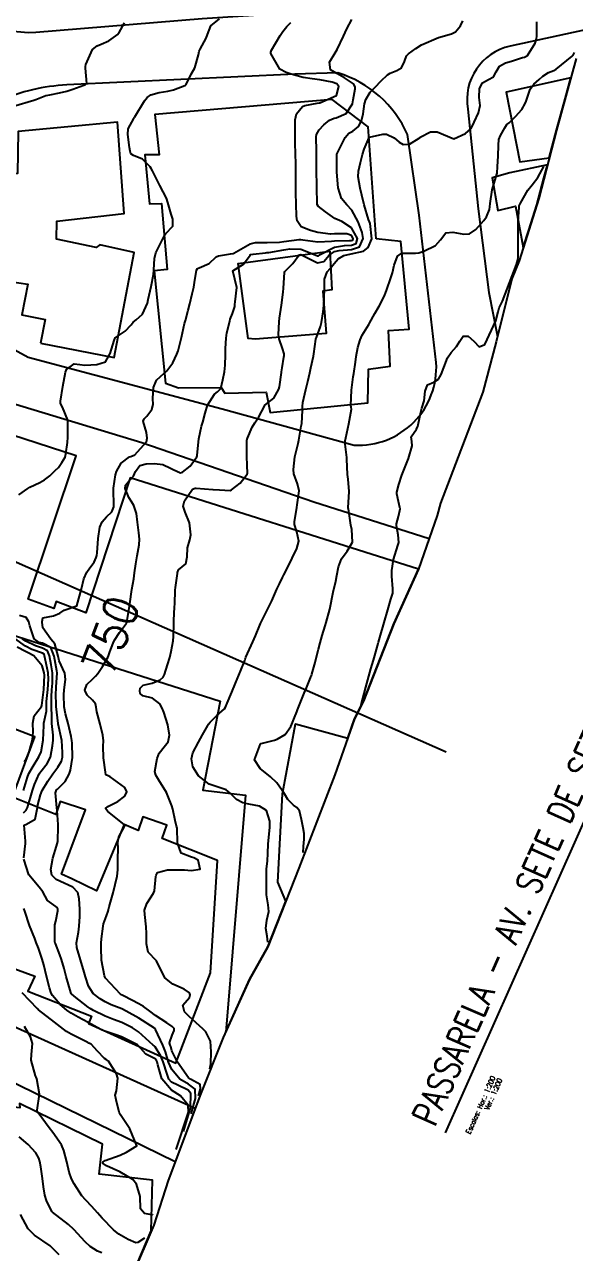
# Model space of a CAD drawing. Header units: metres. Extents: x 318500 to 325275, y 7408834 to 7428799.
# Drawn here: x 323547.8 to 323613.1, y 7418946.5 to 7419092.2 of the extents above; entities that cross this region are included whole.
import ezdxf
from ezdxf.enums import TextEntityAlignment as Align

# ---------------------------------------------------------------- set-up
doc = ezdxf.new("R2010")
doc.units = ezdxf.units.M
doc.header["$MEASUREMENT"] = 0
doc.linetypes.add('CONTINUO', pattern=[0])
for name, color, linetype in [('Area', 45, 'Continuous'), ('Cotas', 45, 'Continuous'), ('Curvas de Nivel 1m', 11, 'Continuous'), ('Curvas de Nivel 5m', 15, 'Continuous'), ('Edificações', 30, 'Continuous'), ('TEXTO', 45, 'Continuous'), ('Vias Primárias', 230, 'Continuous')]:
    doc.layers.add(name, color=color, linetype=linetype)
doc.styles.add('ROMANS', font='romans', dxfattribs={"height": 0.2})
doc.styles.add('Style-STANDARD', font='STANDARD.shx')

msp = doc.modelspace()

# ---------------------------------------------------------------- linework, layer by layer
at = {"layer": 'Area'}
msp.add_lwpolyline([(323613.27, 7419088.15), (323610.93, 7419079.64), (323608.82, 7419071.54), (323606.51, 7419064.16), (323605.62, 7419062.01), (323603.78, 7419054.54), (323602.19, 7419048.57), (323597.17, 7419035.37), (323596.79, 7419033.94), (323594.58, 7419027.55), (323591.65, 7419021.06), (323588.06, 7419011.9), (323586.99, 7419009.78), (323584.66, 7419003.14), (323580.38, 7418992.08), (323576.68, 7418982.74), (323574.5, 7418978.86), (323571.41, 7418971.98), (323568.76, 7418965.34), (323564.87, 7418954.99), (323563.16, 7418949.7), (323560.63, 7418943.8)], dxfattribs=at)
at = {"layer": 'Curvas de Nivel 1m', "flags": 128}
for points, elevation in [([(323547.14, 7419036.37), (323548.21, 7419037.14), (323548.48, 7419037.3), (323549.64, 7419037.85), (323550.22, 7419038.16), (323550.84, 7419038.65), (323551.48, 7419039.25), (323551.85, 7419039.64), (323552.25, 7419040.21), (323552.64, 7419040.86), (323552.75, 7419041.24), (323552.93, 7419042.59), (323552.96, 7419043.23), (323552.97, 7419044.57), (323552.97, 7419045.23), (323552.34, 7419046.79), (323552.16, 7419047.06), (323552.09, 7419047.24), (323552.09, 7419047.5), (323552.37, 7419049.24), (323552.69, 7419050.94), (323552.81, 7419051.24), (323553.72, 7419051.92), (323554.41, 7419051.85), (323554.98, 7419051.78), (323556.41, 7419051.83), (323557.42, 7419052.17), (323558.01, 7419053.17), (323558.45, 7419054.68), (323558.59, 7419055.02), (323558.81, 7419055.16), (323559.79, 7419055.81), (323560.47, 7419056.55), (323560.73, 7419056.88), (323561.08, 7419057.13), (323561.81, 7419057.81), (323562.41, 7419059.11), (323562.51, 7419059.54), (323562.85, 7419061.11), (323563.12, 7419062.53), (323563.19, 7419063.1), (323563.26, 7419064.42), (323563.42, 7419065.1), (323564.18, 7419066.67), (323564.39, 7419067.09), (323564.46, 7419067.24), (323564.61, 7419067.41), (323565.44, 7419068.26), (323565.44, 7419069.08), (323565.24, 7419069.68), (323564.85, 7419071.09), (323564.67, 7419071.59), (323563.89, 7419073.1), (323563, 7419074.82), (323562.85, 7419075.11), (323562.72, 7419075.32), (323561.81, 7419076.2), (323560.74, 7419076.65), (323560.44, 7419076.85), (323560.35, 7419077.15), (323560.28, 7419077.61), (323560.08, 7419079.15), (323560.11, 7419079.82), (323560.8, 7419081.03), (323560.84, 7419081.1), (323560.86, 7419081.14), (323560.91, 7419081.25), (323562.08, 7419083.12), (323562.4, 7419083.54), (323562.83, 7419083.83), (323563.8, 7419084.14), (323564.84, 7419084.3), (323565.49, 7419084.43), (323566.85, 7419084.95), (323566.92, 7419084.99), (323566.99, 7419085.06), (323567.61, 7419086.31), (323568.02, 7419087.04), (323568.46, 7419088.6), (323568.56, 7419089.04), (323568.67, 7419089.27), (323568.91, 7419089.71), (323569.37, 7419090.58), (323569.53, 7419091.02), (323569.94, 7419092.03), (323570.96, 7419092.88)], 748), ([(323546.81, 7419082.59), (323548.66, 7419083.14), (323548.82, 7419083.18), (323549.16, 7419083.29), (323550.35, 7419083.75), (323550.83, 7419083.86), (323552, 7419084.09), (323552.84, 7419084.3), (323553.56, 7419084.52), (323554.85, 7419084.98), (323555.02, 7419085.05), (323555.21, 7419085.21), (323555.08, 7419087.02), (323555.06, 7419087.22), (323555.09, 7419087.43), (323555.89, 7419089.21), (323556.43, 7419089.68), (323556.91, 7419089.88), (323557.83, 7419090.27), (323558.93, 7419091.05), (323558.98, 7419091.11), (323559.03, 7419091.17), (323559.7, 7419092.4)], 747), ([(323567.59, 7418962.92), (323568.1, 7418964.72), (323568.07, 7418965.83), (323567.27, 7418966.43), (323566.26, 7418967.04), (323565.3, 7418968.16), (323564.93, 7418969.06), (323564.55, 7418970.29), (323564.23, 7418971.07), (323563.36, 7418972.93), (323563.24, 7418973.08), (323561.38, 7418974.27), (323559.89, 7418975.12), (323559.39, 7418975.36), (323558.12, 7418975.87), (323557.4, 7418976.21), (323556.8, 7418976.56), (323555.98, 7418977.18), (323555.42, 7418978.08), (323555.08, 7418979.19), (323554.92, 7418979.72), (323554.48, 7418981.2), (323554.05, 7418982.64), (323554.01, 7418983.2), (323554.24, 7418984.47), (323554.33, 7418985.2), (323554.4, 7418986.34), (323554.4, 7418987.2), (323554.33, 7418988.44), (323554.14, 7418989.2), (323553.58, 7418989.82), (323552.53, 7418990.28), (323551.59, 7418990.72), (323551.09, 7418991.25), (323550.96, 7418991.9), (323551.19, 7418993.25), (323551.64, 7418994.69), (323551.78, 7418995.24), (323551.84, 7418997.07), (323551.83, 7418997.24), (323551.71, 7418998.92), (323551.68, 7418999.24), (323551.52, 7419001.03), (323551.57, 7419001.24), (323551.63, 7419001.35), (323551.73, 7419001.46), (323552.64, 7419002.34), (323553.13, 7419003.23), (323553.3, 7419003.69), (323553.53, 7419005.22), (323553.47, 7419006.89), (323553.43, 7419007.22), (323553.36, 7419007.68), (323553.01, 7419009.23), (323552.69, 7419010.4), (323552.53, 7419011.23), (323552.49, 7419012.63), (323552.52, 7419013.23), (323552.69, 7419014.45), (323552.6, 7419015.23), (323551.94, 7419016.66), (323551.83, 7419017.24), (323551.41, 7419018.7), (323550.95, 7419019.26), (323549.99, 7419020.6), (323549.93, 7419021.27), (323549.93, 7419021.34), (323550.01, 7419021.77), (323551.27, 7419022), (323552.02, 7419022.32), (323552.55, 7419022.7), (323554.03, 7419023.22), (323554.61, 7419025.21), (323554.88, 7419026.39), (323555.21, 7419027.2), (323555.58, 7419027.7), (323556.1, 7419028.39), (323556.35, 7419028.94), (323556.41, 7419029.19), (323556.44, 7419029.51), (323556.56, 7419031.18), (323556.78, 7419032.55), (323557.05, 7419033.18), (323557.56, 7419033.78), (323558.18, 7419034.37), (323558.41, 7419034.94), (323558.43, 7419035.16), (323558.4, 7419036.97), (323558.4, 7419037.16), (323558.62, 7419038.77), (323558.73, 7419039.16), (323559.28, 7419040.12), (323560.27, 7419040.87), (323560.46, 7419040.94), (323560.92, 7419041.13), (323562.29, 7419042.66), (323562.39, 7419043.11), (323562.3, 7419043.77), (323561.9, 7419045.12), (323562.03, 7419045.41), (323562.33, 7419045.71), (323562.92, 7419046.52), (323563.08, 7419047.1), (323563.06, 7419047.8), (323563.13, 7419049.1), (323563.5, 7419049.97), (323564.4, 7419050.81), (323564.56, 7419050.92), (323564.73, 7419051.08), (323565.43, 7419052.05), (323565.91, 7419053.07), (323566.04, 7419053.46), (323566.45, 7419055.06), (323566.82, 7419056.71), (323566.91, 7419057.05), (323567.24, 7419058.31), (323567.43, 7419059.05), (323567.73, 7419060.25), (323567.92, 7419061.04), (323568.01, 7419061.56), (323568.24, 7419063.03), (323568.36, 7419063.23), (323568.56, 7419063.32), (323569.74, 7419063.85), (323570.58, 7419064.62), (323570.84, 7419064.76), (323572.28, 7419064.98), (323572.59, 7419065.02), (323572.67, 7419065.05), (323574.6, 7419066.15), (323575.23, 7419066.32), (323576.6, 7419066.34), (323578.07, 7419066.37), (323578.61, 7419066.43), (323580.43, 7419066.7), (323580.61, 7419066.68), (323580.85, 7419066.63), (323582.61, 7419066.42), (323584.26, 7419066.47), (323584.61, 7419066.51), (323586.37, 7419066.56), (323586.61, 7419066.57), (323586.77, 7419066.62), (323586.83, 7419066.79), (323586.62, 7419067.15), (323586.05, 7419067.37), (323584.62, 7419067.34), (323584.11, 7419067.33), (323582.62, 7419067.52), (323581.74, 7419067.74), (323580.63, 7419068.17), (323580.18, 7419068.88), (323580.09, 7419069.44), (323580.06, 7419070.88), (323580.03, 7419072.23), (323580.03, 7419072.88), (323580.03, 7419073.55), (323580.01, 7419074.88), (323580, 7419075.61), (323579.98, 7419076.88), (323579.95, 7419078.07), (323579.94, 7419078.88), (323579.93, 7419079.73), (323579.92, 7419080.88), (323580.08, 7419081.61), (323580.82, 7419082.47), (323581.1, 7419082.59), (323582.54, 7419082.85), (323582.79, 7419082.89), (323582.83, 7419082.9), (323582.88, 7419082.9), (323584.84, 7419083.76), (323585.13, 7419084.82), (323584.86, 7419085.17), (323584.33, 7419085.35), (323582.86, 7419085.61), (323581.97, 7419085.75), (323580.87, 7419085.92), (323579.45, 7419086.31), (323578.87, 7419086.5), (323578.12, 7419086.91), (323577.06, 7419088.77), (323577.04, 7419088.93), (323577.12, 7419089.13), (323578.16, 7419090.91), (323578.47, 7419091.37), (323578.95, 7419091.97), (323579.41, 7419092.43)], 749), ([(323569.81, 7418968.27), (323569.93, 7418968.86), (323569.98, 7418970.29), (323569.9, 7418971.55), (323569.35, 7418972.66), (323569, 7418973.01), (323567.38, 7418974.46), (323566.8, 7418975.04), (323566.62, 7418975.81), (323567.41, 7418976.72), (323567.48, 7418977.03), (323567.41, 7418977.28), (323566.75, 7418977.7), (323565.43, 7418978.32), (323564.49, 7418979.06), (323563.47, 7418981.08), (323562.51, 7418982.12), (323562.29, 7418983.1), (323562.31, 7418984.3), (323562.27, 7418985.1), (323562.09, 7418986.56), (323562.05, 7418987.1), (323562.33, 7418987.87), (323563.14, 7418989.09), (323563.26, 7418989.4), (323563.4, 7418991.08), (323563.43, 7418991.26), (323563.61, 7418991.56), (323564.79, 7418991.89), (323565.61, 7418991.89), (323566.79, 7418991.87), (323567.61, 7418991.79), (323568.66, 7418991.96), (323568.44, 7418993.02), (323567.91, 7418993.31), (323567.63, 7418993.38), (323566.43, 7418993.84), (323565.97, 7418995.06), (323565.92, 7418996.81), (323565.87, 7418997.06), (323565.69, 7418997.73), (323565.41, 7418999.06), (323565.31, 7418999.47), (323564.66, 7419001.07), (323563.75, 7419002.52), (323563.4, 7419003.09), (323563.3, 7419003.55), (323563.56, 7419005.08), (323563.8, 7419005.72), (323564.39, 7419006.48), (323564.86, 7419007.07), (323565.03, 7419007.86), (323564.82, 7419009.07), (323564.35, 7419010.59), (323564.15, 7419011.08), (323563.87, 7419011.58), (323563.02, 7419012.23), (323561.88, 7419012.53), (323561.56, 7419012.79), (323561.5, 7419013.12), (323561.57, 7419013.44), (323561.9, 7419013.78), (323562.97, 7419014.03), (323563.91, 7419014.42), (323564.26, 7419014.73), (323564.44, 7419015.07), (323564.78, 7419016.22), (323565.06, 7419017.07), (323565.24, 7419017.78), (323565.45, 7419019.07), (323565.49, 7419019.56), (323565.53, 7419021.06), (323565.55, 7419021.52), (323565.63, 7419023.06), (323565.65, 7419023.45), (323565.71, 7419025.06), (323565.74, 7419025.38), (323565.98, 7419027.06), (323565.99, 7419027.15), (323566.09, 7419027.47), (323566.95, 7419028.19), (323567.11, 7419029.04), (323567.15, 7419030.07), (323567.43, 7419031.04), (323567.56, 7419031.62), (323567.41, 7419033.04), (323566.89, 7419034.34), (323566.67, 7419035.05), (323566.81, 7419035.67), (323567.75, 7419037.04), (323568.07, 7419037.17), (323568.21, 7419037.18), (323570.18, 7419037.03), (323570.21, 7419037.03), (323570.95, 7419036.99), (323572.21, 7419036.91), (323572.38, 7419036.98), (323573.4, 7419037.78), (323574.24, 7419038.82), (323574.28, 7419038.91), (323574.29, 7419038.95), (323574.25, 7419039.87), (323574.22, 7419040.95), (323574.22, 7419042.88), (323574.23, 7419042.95), (323574.25, 7419043), (323574.29, 7419043.12), (323574.85, 7419044.41), (323575.14, 7419044.94), (323575.63, 7419045.63), (323576.28, 7419046.92), (323576.35, 7419047.01), (323577.42, 7419047.85), (323578.01, 7419048.9), (323578.08, 7419049.2), (323578.31, 7419050.9), (323578.32, 7419050.98), (323578.41, 7419051.46), (323578.61, 7419052.72), (323578.63, 7419052.9), (323578.63, 7419053.1), (323578.44, 7419053.76), (323578.02, 7419054.9), (323577.97, 7419055.39), (323578.03, 7419056.91), (323578.06, 7419057.33), (323578.3, 7419058.9), (323578.53, 7419060.44), (323578.57, 7419060.9), (323578.67, 7419062.78), (323578.73, 7419062.9), (323579.64, 7419063.82), (323580.42, 7419064.87), (323580.59, 7419064.9), (323580.69, 7419064.87), (323582.58, 7419063.93), (323583.34, 7419064.08), (323583.97, 7419064.83), (323584.59, 7419065.25), (323585.15, 7419065.37), (323586.6, 7419065.49), (323587.56, 7419065.82), (323588, 7419066.78), (323587.89, 7419067.51), (323587.42, 7419068.78), (323586.66, 7419070.15), (323586.05, 7419070.8), (323585.42, 7419071.55), (323585.04, 7419072.81), (323584.88, 7419074.66), (323584.87, 7419074.82), (323584.87, 7419076.7), (323584.89, 7419076.82), (323584.98, 7419077.05), (323585.85, 7419078.8), (323586.29, 7419079.28), (323586.78, 7419079.55), (323587.46, 7419080.11), (323587.82, 7419080.78), (323588.01, 7419081.58), (323588.17, 7419082.78), (323588.31, 7419083.31), (323588.84, 7419084.17), (323589.44, 7419084.76), (323590.12, 7419085.5), (323590.87, 7419086.24), (323591.19, 7419086.42), (323592.01, 7419086.72), (323592.54, 7419087.07), (323592.9, 7419087.81), (323593.15, 7419088.47), (323593.36, 7419088.71), (323594.26, 7419089.35), (323594.92, 7419089.79), (323596.93, 7419090.66), (323598.47, 7419091.1), (323598.94, 7419091.34), (323599.54, 7419092.04), (323599.82, 7419092.62)], 751), ([(323576.7, 7418983.31), (323576.6, 7418984.01), (323576.44, 7418984.91), (323576.56, 7418985.89), (323576.8, 7418986.91), (323576.75, 7418987.72), (323576.55, 7418988.91), (323576.54, 7418989.96), (323576.53, 7418990.91), (323576.55, 7418991.98), (323576.65, 7418992.91), (323576.7, 7418993.85), (323576.74, 7418994.91), (323576.82, 7418995.75), (323576.93, 7418996.91), (323576.95, 7418997.65), (323576.54, 7418998.91), (323575.72, 7418999.45), (323574.44, 7418999.67), (323573.72, 7418999.83), (323572.99, 7419000.22), (323572.22, 7419000.97), (323571.74, 7419001.35), (323571.14, 7419001.58), (323569.75, 7419002.03), (323568.47, 7419003.02), (323567.78, 7419004.09), (323567.65, 7419005.03), (323567.8, 7419005.77), (323568.45, 7419007.02), (323568.94, 7419007.9), (323569.56, 7419009), (323569.67, 7419009.18), (323569.85, 7419009.4), (323570.66, 7419010.19), (323571.54, 7419010.98), (323571.69, 7419011.17), (323571.88, 7419011.65), (323572.41, 7419012.97), (323572.84, 7419014.03), (323573.24, 7419014.96), (323573.45, 7419015.44), (323573.95, 7419016.72), (323574.01, 7419016.89), (323574.04, 7419016.95), (323574.1, 7419017.1), (323574.93, 7419018.94), (323575.25, 7419019.66), (323575.73, 7419020.92), (323575.81, 7419021.12), (323576.01, 7419021.52), (323576.5, 7419022.44), (323576.73, 7419022.91), (323577.16, 7419023.79), (323577.64, 7419024.9), (323577.77, 7419025.19), (323578.06, 7419025.82), (323578.42, 7419026.55), (323578.59, 7419026.89), (323579.11, 7419027.87), (323579.6, 7419028.88), (323580.12, 7419030.01), (323580.36, 7419030.87), (323580.15, 7419031.98), (323579.86, 7419032.87), (323579.85, 7419033.19), (323580.12, 7419034.87), (323580.19, 7419035.18), (323580.4, 7419036.87), (323580.22, 7419037.67), (323579.78, 7419038.88), (323579.72, 7419039.4), (323579.91, 7419040.88), (323580.29, 7419042.48), (323580.38, 7419042.87), (323580.66, 7419044.52), (323580.71, 7419044.86), (323580.8, 7419046.4), (323580.79, 7419046.86), (323580.84, 7419047.35), (323581.2, 7419048.86), (323581.42, 7419049.81), (323581.66, 7419050.85), (323581.8, 7419051.46), (323582.11, 7419052.85), (323582.16, 7419053.12), (323582.37, 7419054.85), (323582.39, 7419054.91), (323582.45, 7419055.06), (323582.95, 7419056.37), (323583.06, 7419056.84), (323583.25, 7419058.09), (323583.34, 7419058.84), (323583.39, 7419059.71), (323583.41, 7419060.84), (323583.4, 7419061.98), (323583.74, 7419062.83), (323584.12, 7419063.28), (323584.58, 7419063.83), (323585.02, 7419064.37), (323585.7, 7419064.8), (323586.59, 7419064.96), (323588.06, 7419065.31), (323588.6, 7419065.74), (323589.02, 7419066.76), (323588.82, 7419068.59), (323588.76, 7419068.77), (323588.64, 7419069.06), (323588.11, 7419070.78), (323587.85, 7419071.95), (323587.65, 7419072.78), (323587.39, 7419074.1), (323587.43, 7419074.78), (323587.7, 7419075.82), (323587.92, 7419076.78), (323588.11, 7419077.42), (323588.73, 7419078.77), (323588.74, 7419078.8), (323588.77, 7419078.83), (323590.34, 7419079.18), (323590.78, 7419079.18), (323591.67, 7419078.73), (323592.29, 7419078.24), (323592.76, 7419077.94), (323593.48, 7419077.99), (323594.63, 7419078.69), (323594.71, 7419078.76), (323594.77, 7419078.82), (323596, 7419079.46), (323596.78, 7419079.44), (323598.77, 7419078.63), (323600.14, 7419079.26), (323600.79, 7419079.8), (323601.07, 7419080.34), (323601.18, 7419080.6), (323601.7, 7419081.71), (323601.9, 7419082.59), (323601.78, 7419083.54), (323601.82, 7419084.6), (323602.16, 7419085.29), (323602.87, 7419085.67), (323603.45, 7419086), (323603.78, 7419086.57), (323604.18, 7419087.27), (323604.9, 7419087.66), (323605.58, 7419087.86), (323606.91, 7419088.26), (323607.12, 7419088.32), (323607.48, 7419088.52), (323608.39, 7419089.97), (323608.58, 7419090.51), (323608.61, 7419090.83), (323608.62, 7419092.51)], 752), ([(323580.88, 7418993.95), (323580.92, 7418994.65), (323581, 7418995.52), (323581, 7418996.18), (323580.88, 7418996.85), (323580.69, 7418997.86), (323580.44, 7418998.86), (323580.12, 7418999.27), (323579.72, 7418999.53), (323579.06, 7419000.22), (323578.67, 7419000.89), (323577.75, 7419002.2), (323577, 7419002.91), (323575.77, 7419003.89), (323575.13, 7419004.93), (323575.81, 7419006.82), (323575.87, 7419006.86), (323576.06, 7419006.92), (323577.47, 7419007.25), (323577.82, 7419007.37), (323578.76, 7419007.95), (323579.42, 7419008.88), (323579.54, 7419009.18), (323579.86, 7419009.97), (323580.12, 7419010.61), (323580.22, 7419010.86), (323580.45, 7419011.44), (323581.02, 7419012.85), (323581.27, 7419013.47), (323581.83, 7419014.84), (323581.86, 7419014.9), (323581.92, 7419015.1), (323582.3, 7419016.48), (323582.39, 7419016.84), (323582.72, 7419018.08), (323582.92, 7419018.83), (323583.14, 7419019.67), (323583.48, 7419020.83), (323583.6, 7419021.23), (323584.03, 7419022.82), (323584.46, 7419024.81), (323584.75, 7419026.13), (323584.89, 7419026.81), (323585.08, 7419027.82), (323585.45, 7419028.8), (323586.12, 7419029.7), (323586.72, 7419030.78), (323586.65, 7419032.28), (323586.54, 7419032.78), (323586.25, 7419034.73), (323586.24, 7419034.79), (323586.24, 7419034.84), (323586.36, 7419036.79), (323586.23, 7419038.23), (323586.15, 7419038.79), (323586.07, 7419040.6), (323586.06, 7419040.79), (323585.86, 7419042.38), (323585.87, 7419042.8), (323585.94, 7419043.15), (323586.32, 7419044.79), (323586.6, 7419046.53), (323586.57, 7419046.79), (323586.54, 7419046.98), (323586.61, 7419048.79), (323586.81, 7419050.37), (323586.89, 7419050.79), (323587.09, 7419052.11), (323587.16, 7419052.78), (323587.35, 7419053.88), (323587.63, 7419054.78), (323587.9, 7419055.34), (323588.47, 7419056.28), (323588.66, 7419056.59), (323588.75, 7419056.77), (323589.37, 7419057.88), (323589.89, 7419058.75), (323590.52, 7419059.98), (323590.79, 7419060.74), (323591.25, 7419062.03), (323591.49, 7419062.73), (323591.68, 7419063.62), (323592.08, 7419064.72), (323592.59, 7419065.06), (323594.21, 7419065.07), (323594.59, 7419065.09), (323595.2, 7419065.28), (323596.6, 7419065.98), (323597.17, 7419066.65), (323597.8, 7419067.46), (323598.62, 7419067.56), (323599.93, 7419067.3), (323600.62, 7419067.37), (323601.35, 7419067.88), (323602, 7419068.59), (323602.31, 7419068.92), (323602.65, 7419069.39), (323603, 7419070.24), (323603.04, 7419070.57), (323603.07, 7419070.97), (323603.32, 7419072.57), (323603.63, 7419073.65), (323603.88, 7419074.56), (323603.95, 7419075.34), (323604.02, 7419076.56), (323604.07, 7419077.86), (323604.09, 7419078.56), (323604.3, 7419079.03), (323604.79, 7419079.94), (323605.03, 7419080.32), (323605.31, 7419080.54), (323606.09, 7419081.26), (323606.82, 7419082.11), (323606.98, 7419082.37), (323607.07, 7419082.53), (323607.28, 7419082.97), (323607.82, 7419084.52), (323608.25, 7419085.12), (323608.87, 7419085.65), (323609.31, 7419086.06), (323609.99, 7419086.48), (323610.61, 7419086.75), (323610.89, 7419086.91), (323612.78, 7419088.45), (323612.86, 7419088.5), (323612.91, 7419088.56), (323613.06, 7419088.88)], 753), ([(323587.76, 7419011.47), (323588.31, 7419013.57), (323588.91, 7419015.73), (323589.21, 7419016.75), (323589.38, 7419017.32), (323589.77, 7419018.74), (323589.81, 7419018.9), (323589.98, 7419019.46), (323590.51, 7419021.24), (323590.94, 7419022.73), (323591.3, 7419023.98), (323591.51, 7419024.72), (323591.54, 7419025.23), (323591.41, 7419026.72), (323591.41, 7419027.4), (323591.61, 7419028.72), (323592.13, 7419030.35), (323592.22, 7419030.71), (323592.14, 7419031.62), (323591.94, 7419032.71), (323591.94, 7419032.93), (323592.18, 7419033.82), (323592.36, 7419034.53), (323592.38, 7419034.71), (323592.37, 7419034.88), (323592.2, 7419035.6), (323591.98, 7419036.48), (323591.98, 7419036.71), (323592.22, 7419037.62), (323592.6, 7419038.7), (323592.84, 7419039.29), (323593.38, 7419040.69), (323593.8, 7419042.2), (323593.78, 7419042.69), (323593.71, 7419043.28), (323594.31, 7419044.19), (323594.49, 7419044.51), (323594.54, 7419044.69), (323594.83, 7419046.2), (323594.97, 7419046.68), (323595.22, 7419047.54), (323595.37, 7419048.68), (323595.63, 7419049.43), (323596.39, 7419049.73), (323596.93, 7419050.11), (323597.26, 7419050.65), (323597.56, 7419051.5), (323598, 7419052.64), (323598.44, 7419053.26), (323599.07, 7419054), (323599.46, 7419054.62), (323599.87, 7419055.2), (323600.46, 7419055.22), (323601.11, 7419054.6), (323601.78, 7419053.93), (323602.45, 7419054.21), (323603.72, 7419057.02), (323604.03, 7419058.08), (323604.15, 7419058.56), (323604.52, 7419059.37), (323606.18, 7419063.73), (323606.33, 7419064.28), (323606.38, 7419064.53), (323606.39, 7419064.73), (323606.4, 7419066.53), (323606.4, 7419066.74), (323606.4, 7419068.53), (323606.4, 7419068.77), (323606.49, 7419070.53), (323606.52, 7419070.68), (323606.67, 7419071), (323607.55, 7419072.52), (323608.04, 7419073.17), (323608.71, 7419074.02), (323609.44, 7419075.33)], 754), ([(323547.77, 7418993.29), (323547.93, 7418995.01), (323547.94, 7418995.29), (323547.8, 7418997.16), (323548.05, 7418997.29), (323549.08, 7418997.89), (323549.37, 7418999.27), (323549.41, 7418999.58), (323549.73, 7419000.77), (323549.93, 7419001.27), (323550.61, 7419002.39), (323551.18, 7419003.25), (323551.42, 7419003.59), (323551.77, 7419004.07), (323552.23, 7419004.78), (323552.35, 7419005.23), (323552.35, 7419005.79), (323552.25, 7419007.24), (323551.84, 7419009.2), (323551.83, 7419009.24), (323551.59, 7419011.24), (323551.56, 7419012.91), (323551.58, 7419013.24), (323551.6, 7419013.54), (323551.69, 7419015.24), (323551.66, 7419015.5), (323551.35, 7419017.25), (323550.97, 7419018.27), (323549.96, 7419018.76), (323549.56, 7419018.87), (323548.96, 7419019.29), (323548.45, 7419020.83), (323548.36, 7419021.29), (323548.01, 7419021.82), (323547.25, 7419022.06)], 748), ([(323547.73, 7419001.29), (323548.19, 7419002.86), (323548.36, 7419003.29), (323548.87, 7419004.19), (323549.54, 7419005.27), (323549.8, 7419005.87), (323550.06, 7419007.27), (323550.11, 7419008.99), (323550.14, 7419009.27), (323550.43, 7419010.7), (323550.44, 7419011.26), (323550.45, 7419011.84), (323550.6, 7419013.26), (323550.68, 7419014.49), (323550.63, 7419015.26), (323550.29, 7419016.92), (323550.22, 7419017.27), (323550.15, 7419017.46), (323549.95, 7419017.58), (323548.71, 7419018.04), (323547.96, 7419018.41), (323546.7, 7419019.31)], 746), ([(323547.7, 7418998.64), (323548.04, 7418998.95), (323548.19, 7418999.29), (323548.55, 7419000.46), (323548.78, 7419001.28), (323549.02, 7419002), (323549.58, 7419003.27), (323549.64, 7419003.39), (323549.76, 7419003.55), (323550.53, 7419004.51), (323550.9, 7419005.25), (323551.17, 7419006.61), (323551.25, 7419007.25), (323551.23, 7419007.84), (323551.08, 7419009.25), (323551.07, 7419010.04), (323551.02, 7419011.25), (323551.02, 7419012.39), (323551.09, 7419013.25), (323551.14, 7419014.01), (323551.14, 7419015.25), (323550.98, 7419016.21), (323550.78, 7419017.26), (323550.56, 7419017.86), (323549.96, 7419018.19), (323549.14, 7419018.46), (323547.97, 7419019), (323547.57, 7419019.3)], 747), ([(323566.71, 7418960.81), (323567.52, 7418963.6), (323567.58, 7418965.35), (323567.26, 7418965.71), (323566, 7418966.31), (323565.27, 7418966.69), (323564.95, 7418967.05), (323564.74, 7418967.61), (323564.27, 7418969.07), (323564, 7418969.75), (323563.33, 7418970.85), (323563.22, 7418970.97), (323563.09, 7418971.08), (323561.35, 7418972.64), (323560.66, 7418973.12), (323559.37, 7418973.76), (323558.39, 7418974.13), (323557.38, 7418974.51), (323556.01, 7418975.18), (323555.61, 7418975.41), (323555.39, 7418975.56), (323553.71, 7418976.9), (323553.41, 7418977.14), (323553.37, 7418977.17), (323553.35, 7418977.21), (323553.31, 7418977.31), (323552.78, 7418979.22), (323552.52, 7418980.16), (323552.21, 7418981.23), (323552.02, 7418981.78), (323551.49, 7418983.13), (323551.46, 7418983.21), (323551.45, 7418983.24), (323551.43, 7418983.31), (323551.41, 7418985.24), (323551.42, 7418985.34), (323551.53, 7418985.79), (323551.77, 7418987.02), (323551.78, 7418987.24), (323551.72, 7418987.41), (323551.55, 7418987.53), (323550.54, 7418988.24), (323549.99, 7418989.26), (323549.58, 7418989.81), (323548.33, 7418991.28), (323547.77, 7418993.15)], 748), ([(323565.83, 7418958.7), (323567.27, 7418963.11), (323567.24, 7418963.94), (323566.34, 7418965.04), (323565.26, 7418965.71), (323564.12, 7418967.07), (323563.65, 7418968.73), (323563.57, 7418969.08), (323563.5, 7418969.26), (323563.31, 7418969.46), (323562.21, 7418969.98), (323561.33, 7418971.02), (323561.24, 7418971.11), (323559.34, 7418972.06), (323558.55, 7418972.35), (323557.35, 7418972.73), (323557.05, 7418972.86), (323556.44, 7418973.17), (323555.37, 7418973.74), (323554.2, 7418974.38), (323553.38, 7418974.85), (323552.85, 7418975.22), (323552.07, 7418975.91), (323551.4, 7418976.68), (323551.15, 7418976.98), (323550.98, 7418977.25), (323550.8, 7418977.87), (323550.45, 7418979.25), (323550.12, 7418980.6), (323549.93, 7418981.26), (323549.82, 7418981.62), (323549.48, 7418982.58), (323549.22, 7418983.27), (323549.04, 7418983.73), (323548.42, 7418985.28), (323547.86, 7418986.97), (323547.76, 7418987.29)], 747), ([(323563.03, 7418950.97), (323563, 7418950.95), (323562.92, 7418950.93), (323562.07, 7418951.09), (323561.6, 7418951.63), (323561.54, 7418953.1), (323561.11, 7418954.58), (323560.67, 7418955.11), (323559.13, 7418956.03), (323557.54, 7418956.76), (323557.15, 7418957.01), (323557.12, 7418957.16), (323557.15, 7418957.24), (323557.38, 7418957.38), (323559.16, 7418958.01), (323559.91, 7418958.37), (323561.17, 7418959.11), (323560.33, 7418961.12), (323559.23, 7418962.8), (323559.05, 7418963.13), (323558.69, 7418964.58), (323558.58, 7418965.14), (323558.74, 7418965.66), (323558.92, 7418967.14), (323558.76, 7418967.67), (323557.78, 7418969.15), (323557.51, 7418969.36), (323557.31, 7418969.49), (323556.5, 7418970.35), (323555.72, 7418971.18), (323555.47, 7418971.32), (323555.33, 7418971.38), (323554.94, 7418971.59), (323553.35, 7418972.38), (323552.82, 7418972.69), (323552.1, 7418973.23), (323551.37, 7418973.8), (323549.5, 7418975.27), (323549.44, 7418975.32), (323549.39, 7418975.38), (323547.55, 7418977.29)], 746), ([(323557, 7418946.41), (323556.47, 7418946.63), (323555.61, 7418947.18), (323555.02, 7418947.74), (323553.68, 7418949.2), (323553.05, 7418949.8), (323551.14, 7418951.24), (323551.1, 7418951.27), (323551.07, 7418951.32), (323550.45, 7418952.62), (323550.26, 7418953.25), (323550.1, 7418954.26), (323549.96, 7418955.26), (323549.76, 7418956.64), (323549.65, 7418957.26), (323549.53, 7418957.64), (323549.16, 7418958.29), (323548.27, 7418959.28), (323547.18, 7418960.2)], 744), ([(323551.94, 7418946.17), (323551.01, 7418947.14), (323550.96, 7418947.19), (323550.88, 7418947.24), (323549.03, 7418948.51), (323548.28, 7418949.28), (323547.36, 7418950.99)], 743)]:
    msp.add_lwpolyline(points, dxfattribs=dict(at, elevation=elevation))
at = {"layer": 'Curvas de Nivel 5m', "flags": 128}
for points, elevation in [([(323568.46, 7418965.04), (323568.71, 7418965.9), (323568.67, 7418966.4), (323567.52, 7418967.03), (323567.28, 7418967.19), (323565.96, 7418969.04), (323565.32, 7418970.38), (323565.17, 7418970.9), (323565.12, 7418971.05), (323565.04, 7418971.35), (323565.35, 7418972.25), (323565.6, 7418972.8), (323565.57, 7418973.05), (323565.36, 7418973.29), (323564.7, 7418973.73), (323563.38, 7418974.58), (323562.71, 7418975.09), (323561.96, 7418975.67), (323561.4, 7418975.97), (323559.66, 7418976.88), (323559.41, 7418977.01), (323559.33, 7418977.05), (323559.2, 7418977.13), (323557.44, 7418979.03), (323557.36, 7418979.16), (323557.31, 7418979.29), (323556.98, 7418981.17), (323556.92, 7418982.61), (323556.94, 7418983.17), (323556.97, 7418983.7), (323557.16, 7418985.17), (323557.22, 7418985.47), (323557.54, 7418986.42), (323557.74, 7418986.96), (323557.8, 7418987.16), (323557.89, 7418987.49), (323558.33, 7418989.15), (323558.6, 7418990.13), (323558.84, 7418991.14), (323558.9, 7418991.86), (323558.92, 7418993.14), (323558.96, 7418994.46), (323558.92, 7418995.15), (323559.01, 7418995.79), (323559.68, 7418997.02), (323559.72, 7418997.1), (323559.72, 7418997.14), (323559.68, 7418997.22), (323559.25, 7418997.58), (323557.7, 7418998.78), (323557.42, 7418999.16), (323557.71, 7418999.41), (323558.9, 7418999.97), (323559.72, 7419000.63), (323559.97, 7419001.14), (323559.74, 7419001.66), (323558, 7419002.91), (323557.76, 7419003.03), (323557.49, 7419003.16), (323557.45, 7419003.48), (323557.22, 7419005.17), (323557.18, 7419006.55), (323557.22, 7419007.17), (323557.14, 7419007.85), (323556.81, 7419009.18), (323556.41, 7419010.64), (323556.32, 7419011.18), (323556.25, 7419011.56), (323555.88, 7419012.02), (323555.27, 7419012.59), (323554.97, 7419013.2), (323555.23, 7419013.87), (323555.91, 7419014.5), (323556.25, 7419014.85), (323556.52, 7419015.18), (323557.1, 7419016), (323557.74, 7419017.16), (323557.96, 7419017.75), (323558.33, 7419018.79), (323558.5, 7419019.15), (323559.09, 7419020.05), (323559.93, 7419021.14), (323559.95, 7419021.19), (323560, 7419021.46), (323560.25, 7419022.91), (323560.29, 7419023.14), (323560.33, 7419023.43), (323560.57, 7419025.13), (323560.78, 7419026.42), (323560.89, 7419027.13), (323561.05, 7419028.17), (323561.19, 7419029.12), (323561.43, 7419030.43), (323561.48, 7419031.12), (323561.4, 7419031.87), (323561.24, 7419033.12), (323561.13, 7419034.17), (323560.8, 7419035.13), (323560.56, 7419035.5), (323560.2, 7419036.06), (323559.79, 7419037.14), (323559.82, 7419037.54), (323560.22, 7419038.01), (323560.77, 7419038.6), (323561.01, 7419039.13), (323561.53, 7419039.84), (323562.25, 7419040.05), (323563.26, 7419040.09), (323564.25, 7419039.97), (323566.12, 7419039.06), (323566.24, 7419038.99), (323566.31, 7419038.99), (323566.56, 7419039.06), (323567.49, 7419039.8), (323568.27, 7419040.9), (323568.31, 7419040.99), (323568.32, 7419041.03), (323568.32, 7419041.08), (323568.5, 7419043.03), (323568.81, 7419044.53), (323568.99, 7419045.02), (323569.28, 7419046.07), (323569.54, 7419047.01), (323570.36, 7419048.31), (323570.74, 7419048.62), (323571.11, 7419048.99), (323571.37, 7419050.01), (323571.54, 7419050.99), (323571.64, 7419051.76), (323571.66, 7419052.99), (323571.69, 7419053.73), (323571.77, 7419054.99), (323571.85, 7419055.6), (323572.17, 7419056.98), (323572.24, 7419057.23), (323572.49, 7419057.9), (323572.77, 7419058.72), (323572.78, 7419058.98), (323572.82, 7419059.28), (323573, 7419060.97), (323572.56, 7419062.98), (323573.8, 7419063.74), (323574.59, 7419064.81), (323574.65, 7419064.89), (323574.94, 7419064.95), (323576.41, 7419065.11), (323576.59, 7419065.12), (323576.81, 7419065.14), (323578.6, 7419065.46), (323579.29, 7419065.58), (323580.6, 7419065.54), (323582.32, 7419064.85), (323582.59, 7419064.73), (323582.69, 7419064.75), (323582.81, 7419064.85), (323584.6, 7419065.76), (323585.78, 7419065.98), (323586.6, 7419066.02), (323587.17, 7419066.22), (323587.33, 7419066.78), (323586.63, 7419068.07), (323585.47, 7419068.81), (323584.65, 7419069.18), (323583.55, 7419069.95), (323582.67, 7419070.62), (323582.56, 7419070.85), (323582.55, 7419070.97), (323582.52, 7419072.85), (323582.52, 7419073.03), (323582.48, 7419074.85), (323582.48, 7419075.1), (323582.46, 7419076.85), (323582.45, 7419077.15), (323582.42, 7419078.85), (323582.47, 7419079.16), (323582.78, 7419079.68), (323583.34, 7419080.3), (323584.02, 7419080.83), (323584.56, 7419081.07), (323584.8, 7419081.13), (323585.99, 7419081.63), (323586.73, 7419082.79), (323586.83, 7419083.25), (323587.07, 7419084.56), (323587.07, 7419084.79), (323586.86, 7419085.16), (323585.8, 7419085.88), (323584.87, 7419086.38), (323584.14, 7419086.83), (323583.99, 7419087.74), (323584.67, 7419088.82), (323584.91, 7419089.21), (323585.68, 7419090.81), (323586.06, 7419091.69), (323586.64, 7419092.79)], 750), ([(323547.78, 7419004.73), (323548.02, 7419005.06), (323548.14, 7419005.29), (323548.38, 7419005.87), (323548.76, 7419007.29), (323548.84, 7419008.27), (323548.81, 7419009.29), (323548.97, 7419010.17), (323549.84, 7419011.27), (323549.87, 7419011.38), (323550.11, 7419013.27), (323550.21, 7419014.97), (323550.18, 7419015.27), (323549.93, 7419016.08), (323548.92, 7419017.29), (323548.28, 7419017.62), (323547.95, 7419017.78), (323546.97, 7419018.3)], 745), ([(323562.05, 7418948.15), (323561.29, 7418947.66), (323561.02, 7418947.61), (323560.12, 7418948.02), (323559.03, 7418948.63), (323558.37, 7418949.14), (323557.06, 7418950.52), (323556.48, 7418951.17), (323555.82, 7418951.92), (323555.09, 7418952.69), (323554.64, 7418953.19), (323553.71, 7418954.6), (323553.39, 7418955.21), (323553.13, 7418956), (323552.86, 7418957.21), (323552.5, 7418958.55), (323552.2, 7418959.22), (323551.19, 7418960.7), (323550.77, 7418961.25), (323549.45, 7418963.04), (323549.33, 7418963.27), (323549.33, 7418963.37), (323549.59, 7418965.26), (323549.28, 7418967.07), (323549.2, 7418967.27), (323549.14, 7418967.41), (323548.63, 7418969.28), (323548.65, 7418969.95), (323548.76, 7418971.28), (323548.55, 7418972.07), (323547.83, 7418973.29)], 745)]:
    msp.add_lwpolyline(points, dxfattribs=dict(at, elevation=elevation))
at = {"layer": 'Edificações'}
for points in [[(323612.65, 7419085.87), (323604.98, 7419084.18), (323606.6, 7419075.89), (323610.08, 7419076.39), (323610.93, 7419079.64), (323611.96, 7419083.39), (323612.65, 7419085.87)], [(323589.56, 7419066.76), (323588.61, 7419080.05), (323584.32, 7419083.29), (323563.29, 7419081.5), (323563.82, 7419076.72), (323562.09, 7419076.72), (323562.64, 7419070.92), (323564.07, 7419070.95), (323564.77, 7419063.13), (323563.22, 7419062.98), (323564.54, 7419049.64), (323566.09, 7419049.08), (323571.15, 7419049.12), (323571.6, 7419048.43), (323576.5, 7419048.58), (323576.96, 7419046.13), (323588.54, 7419047.3), (323588.62, 7419051.31), (323591.22, 7419051.65), (323591, 7419055.87), (323593.45, 7419056.03), (323592.47, 7419066.43), (323589.56, 7419066.76)], [(323549.73, 7419054.39), (323558.46, 7419052.67), (323560.82, 7419065.13), (323556.78, 7419066.05), (323556.33, 7419065.74), (323551.64, 7419066.73), (323551.67, 7419068.87), (323559.64, 7419069.75), (323558.88, 7419080.61), (323547.06, 7419079.51), (323546.99, 7419074.52), (323545.43, 7419074.33), (323545.65, 7419069.26), (323544.97, 7419069.33), (323543.56, 7419063.85), (323543.9, 7419062.03), (323548.21, 7419061.36), (323547.52, 7419057.75), (323550.3, 7419057.18), (323549.73, 7419054.39)], [(323609.86, 7419075.53), (323605.38, 7419074.59), (323603.31, 7419073.98), (323603.99, 7419070.14), (323606.06, 7419070.64), (323606.99, 7419065.72), (323607.64, 7419067.78), (323608.59, 7419070.81), (323609.45, 7419073.97), (323609.86, 7419075.53)], [(323584.06, 7419065.29), (323584.28, 7419060.7), (323583.23, 7419060.55), (323583.61, 7419055.54), (323575.19, 7419054.86), (323574.36, 7419054.93), (323573.19, 7419063.82), (323584.06, 7419065.29)]]:
    msp.add_lwpolyline(points, close=True, dxfattribs=at)
for points in [[(323544.12, 7419020.49), (323571.03, 7419011.91), (323568.98, 7419001.34), (323574.06, 7419000.75), (323571.7, 7418972.62), (323574.5, 7418978.86), (323576.68, 7418982.74), (323578.82, 7418988.14), (323577.87, 7418990.42), (323578.45, 7419000.91), (323579.96, 7419009.19), (323586.2, 7419007.52), (323586.99, 7419009.78), (323588.06, 7419011.9), (323591.65, 7419021.06), (323594.58, 7419027.55), (323560.38, 7419038.4), (323555.1, 7419022.37), (323551.59, 7419023.73), (323551.3, 7419022.88), (323548.26, 7419024.01), (323553.95, 7419041), (323541.64, 7419044.99)], [(323544.72, 7418980.85), (323549.05, 7418979.27), (323548.24, 7418977.49), (323555.78, 7418974.49), (323555.43, 7418973.62), (323565.79, 7418968.92), (323569.88, 7418979.64), (323570.74, 7418992.98), (323564.16, 7418995.58), (323564.72, 7418997.16), (323561.87, 7418998.18), (323561.3, 7418996.55), (323559.67, 7418997.26), (323556.36, 7418989.37), (323553.45, 7418990.79), (323552.23, 7418991.37), (323555.08, 7418999), (323552.07, 7419000), (323551.56, 7418998.44), (323546.42, 7419000.48), (323549.07, 7419007.65), (323543.05, 7419009.97)], [(323560.63, 7418943.8), (323562.87, 7418949.04), (323563.02, 7418955.05), (323556.7, 7418955.76), (323557.08, 7418959.31), (323547.25, 7418964.13), (323547.29, 7418963.64), (323538.63, 7418964.59), (323536.8, 7418964.52), (323536.86, 7418968.24), (323530.96, 7418968.83), (323531, 7418969.67), (323526.5, 7418970.01), (323526.15, 7418955.49), (323536.16, 7418954.55), (323535.89, 7418950.34), (323524.4, 7418950.73), (323523.96, 7418942.8), (323515.14, 7418947.98), (323510.84, 7418949.81), (323500.88, 7418929.78)]]:
    msp.add_lwpolyline(points, dxfattribs=at)
at = {"layer": 'TEXTO', "linetype": 'CONTINUO'}
for points in [[(323420.28, 7419084.3, 0), (323597.85, 7419005.88, 0)], [(323597.78, 7418960.68, 801.54), (323626.84, 7419025.95, 652.06)]]:
    msp.add_polyline3d(points, dxfattribs=at)
at = {"layer": 'Vias Primárias'}
for points in [[(323715.64, 7420145.55, 0), (323709.04, 7420132.94)], [(323831.09, 7420001.79, 0), (323833.84, 7420008.44, 0.220888)], [(323614.37, 7419091.58), (323605.44, 7419089.62, 0.400221), (323600.41, 7419082.16), (323601.63, 7419070.3), (323602.9, 7419060.39), (323603.94, 7419055.17)], [(323579.91, 7419086.29), (323552.84, 7419085.02, 0.091708), (323544.91, 7419083.17, 0.30718), (323540.81, 7419071.39), (323541.5, 7419063.47, 0.1738), (323545.83, 7419054.06), (323548.26, 7419052.73), (323571.28, 7419046.59), (323586.94, 7419042.27, 0.447125), (323596.67, 7419052.07), (323594.65, 7419069.57), (323593.26, 7419079.13, 0.217978), (323585.01, 7419086.45), (323579.91, 7419086.29)], [(323428.62, 7419082.02, -0.173299), (323436.94, 7419082.84), (323439.93, 7419082.09), (323461.12, 7419075.09), (323482.36, 7419068.2), (323502.46, 7419061.4), (323521.59, 7419055.3), (323540.59, 7419049), (323561.75, 7419042.59), (323582.17, 7419035.55), (323595.84, 7419031.19)], [(323568.08, 7418963.54), (323538.43, 7418976.94), (323515.75, 7418987.39), (323511.69, 7418988.73), (323512.07, 7418989.9), (323487.78, 7419001.56), (323457.24, 7419016.45), (323439.64, 7419025.88), (323429.95, 7419032.49, -0.175262)], [(323565.7, 7418957.22), (323521.21, 7418978.97), (323484.92, 7418996.58), (323458.9, 7419009.13), (323452.06, 7419012.67), (323434.76, 7419020.79, 0.685977), (323430.74, 7419017.39), (323433.39, 7419006.63), (323434.61, 7419000.42)]]:
    msp.add_lwpolyline(points, format="xyb", dxfattribs=at)
msp.add_lwpolyline([(323549.19, 7419091.3), (323568.92, 7419092.91), (323582.31, 7419093.78, 0.41026), (323590.31, 7419102.77), (323588.42, 7419118.81), (323585.93, 7419136.88), (323584.73, 7419142.09, 0.346233), (323578.05, 7419147.5), (323572.9, 7419147.14), (323567.91, 7419145.82), (323542.09, 7419139.13, 0.335227), (323534.22, 7419129.19), (323535.05, 7419121.49), (323538.32, 7419098.57, 0.348817)], format="xyb", close=True, dxfattribs=at)

# ---------------------------------------------------------------- texts
at = {"layer": 'Cotas', "style": 'Style-STANDARD'}
msp.add_text('750', height=4, rotation=68.6964, dxfattribs=at).set_placement((323558.07, 7419019.74, 750), align=Align.MIDDLE_CENTER)
at = {"layer": 'TEXTO', "style": 'ROMANS', "width": 0.8}
for s, height, p in [('PASSARELA - AV. SETE DE SETEMBRO', 3, (323596.48, 7418961.28, 800.09)), ('Escalas: Hor.: 1:200', 0.6, (323600.71, 7418960.48, 850.43)), ('Ver.: 1:200', 0.6, (323602.9, 7418963.31, 849.39))]:
    msp.add_text(s, height=height, rotation=66, dxfattribs=at).set_placement(p)

doc.saveas('drawing.dxf')
